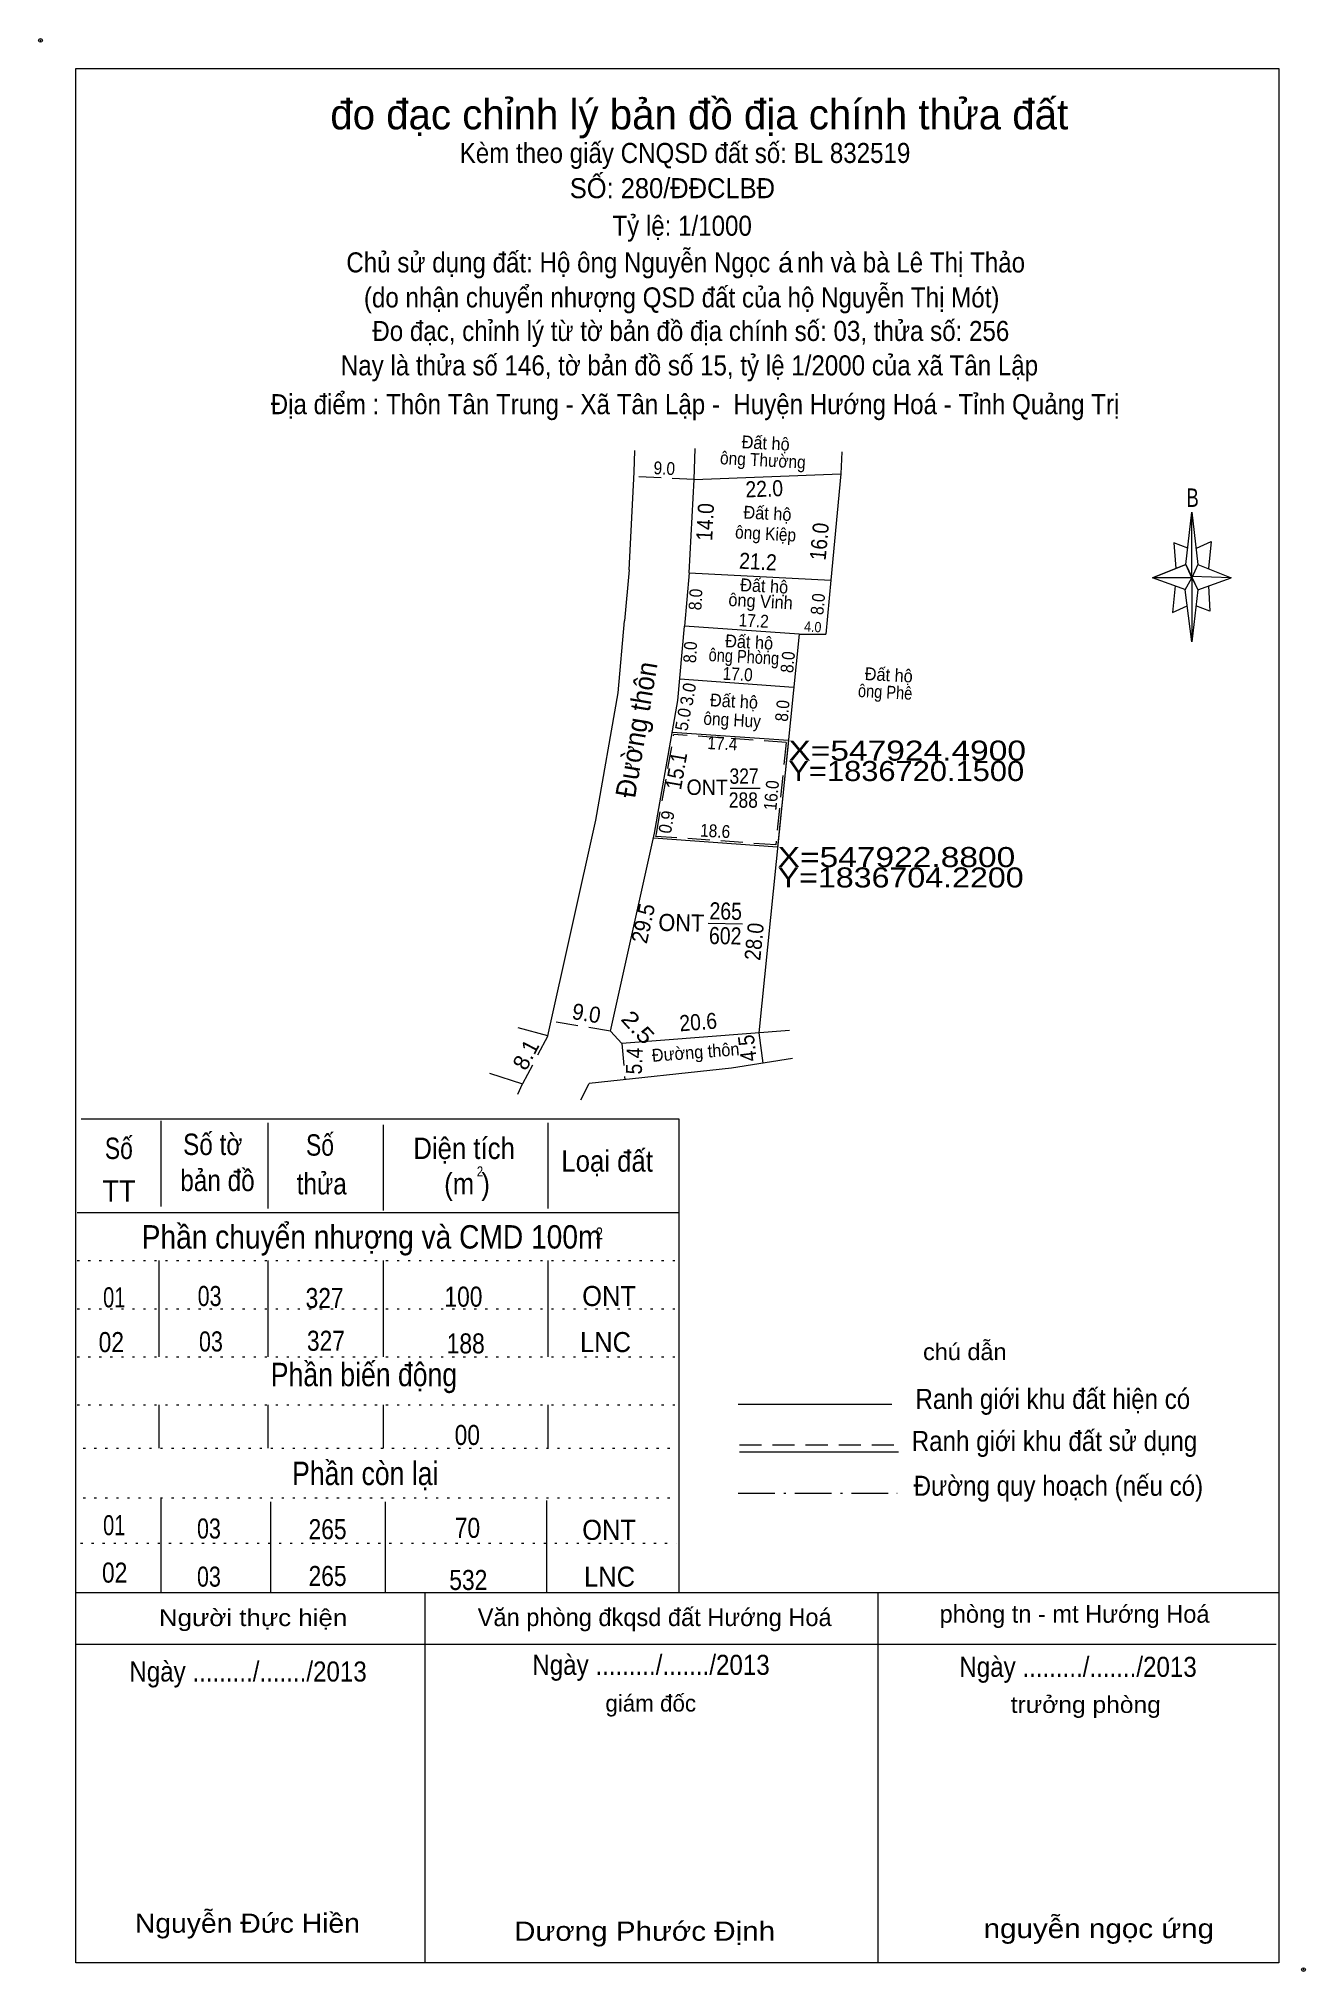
# Model space of a CAD drawing. Header units: centimetres. Extents: x 547812 to 548002, y 1836536 to 1836825.
import ezdxf
from ezdxf.enums import TextEntityAlignment as Align

# ---------------------------------------------------------------- set-up
doc = ezdxf.new("R2010")
doc.units = ezdxf.units.CM
doc.header["$LTSCALE"] = 1.1
doc.header["$PDMODE"] = 32
doc.header["$PDSIZE"] = 0.55
for name, pattern in [('DOT_DASHED', [7.7, 5, -1.2, 0.3, -1.2]), ('DOTTED', [1.5, 0.3, -1.2]), ('MEDIUM_DASHED', [4.5, 3, -1.5])]:
    doc.linetypes.add(name, pattern=pattern)
for name, color, linetype, lineweight in [('1', 7, 'DOTTED', 13), ('2', 7, 'Continuous', 13), ('5', 7, 'Continuous', 13)]:
    doc.layers.add(name, color=color, linetype=linetype, lineweight=lineweight)

msp = doc.modelspace()

# ---------------------------------------------------------------- linework, layer by layer
at = {"layer": '1', "linetype": 'Continuous'}
for p, q in [((547924.49, 1836720.15), (547922.88, 1836704.22)), ((547818.07, 1836649.53), (547908.07, 1836649.53))]:
    msp.add_line(p, q, dxfattribs=at)
at = {"layer": '1'}
for p, q in [((547818.07, 1836642.33), (547908.07, 1836642.33)), ((547818.07, 1836635.13), (547908.07, 1836635.13)), ((547818.07, 1836635.13), (547908.07, 1836635.13)), ((547818.07, 1836627.93), (547908.07, 1836627.93)), ((547818.07, 1836627.93), (547908.07, 1836627.93)), ((547818.07, 1836620.73), (547908.07, 1836620.73)), ((547818.07, 1836620.73), (547908.07, 1836620.73)), ((547818.97, 1836614.23), (547908.07, 1836614.23)), ((547818.97, 1836614.23), (547908.07, 1836614.23)), ((547818.97, 1836606.83), (547908.07, 1836606.83)), ((547818.57, 1836600.03), (547907.67, 1836600.03))]:
    msp.add_line(p, q, dxfattribs=at)
at = {"layer": '2'}
for p, q in [((547910.37, 1836759.24), (547910.54, 1836763.86)), ((547932.46, 1836763.37), (547932.35, 1836760.07)), ((547932.35, 1836760.07), (547930.85, 1836744.14)), ((547900.65, 1836745.72), (547899.97, 1836738.09)), ((547909.64, 1836745.27), (547908.93, 1836737.29)), ((547899, 1836727.31), (547899.97, 1836738.09)), ((547926.09, 1836736.07), (547908.93, 1836737.29)), ((547926.09, 1836736.07), (547920.08, 1836676.39)), ((547926.09, 1836736.07), (547930.09, 1836736.09)), ((547925.27, 1836728.11), (547908.22, 1836729.32)), ((547895.66, 1836708.24), (547899, 1836727.31)), ((547924.49, 1836720.15), (547907.1, 1836721.38)), ((547915.79, 1836713.03), (547920.25, 1836713.03)), ((547888.5, 1836675.98), (547895.66, 1836708.24)), ((547922.88, 1836704.22), (547904.28, 1836705.54)), ((547912.5, 1836692.83), (547917.64, 1836692.74)), ((547888.5, 1836675.98), (547884.07, 1836677.14)), ((547897.87, 1836676.66), (547899.56, 1836674.82)), ((547924.65, 1836676.74), (547899.56, 1836674.82)), ((547920.08, 1836676.39), (547920.65, 1836671.87)), ((547915.98, 1836671.15), (547894.66, 1836668.83)), ((547925.1, 1836672.55), (547915.98, 1836671.15)), ((547879.74, 1836670.38), (547884.71, 1836668.77)), ((547883.98, 1836667.24), (547884.71, 1836668.77)), ((547893.45, 1836666.41), (547894.66, 1836668.83))]:
    msp.add_line(p, q, dxfattribs=at)
at = {"layer": '2', "linetype": 'MEDIUM_DASHED'}
for p, q in [((547910.37, 1836759.24), (547901.38, 1836759.67)), ((547904.75, 1836706.24), (547907.35, 1836721.06)), ((547924.16, 1836719.87), (547907.35, 1836721.06)), ((547924.16, 1836719.87), (547922.61, 1836704.54)), ((547904.65, 1836705.82), (547904.74, 1836706.22)), ((547922.61, 1836704.54), (547904.65, 1836705.82)), ((547897.87, 1836676.66), (547888.98, 1836678.15)), ((547888.5, 1836675.98), (547884.71, 1836668.77)), ((547899.56, 1836674.82), (547900.02, 1836669.41))]:
    msp.add_line(p, q, dxfattribs=at)
at = {"layer": '2'}
for points in [[(547900.65, 1836745.72), (547901.41, 1836760.3), (547901.53, 1836763.56)], [(547909.64, 1836745.27), (547910.37, 1836759.24), (547932.35, 1836760.07)], [(547909.64, 1836745.27), (547930.85, 1836744.14), (547930.09, 1836736.09)], [(547897.87, 1836676.66), (547904.45, 1836706.29), (547907.93, 1836726.14), (547908.93, 1836737.29)]]:
    msp.add_lwpolyline(points, dxfattribs=at)
at = {"layer": '5'}
for p, q in [((547983.97, 1836746.53), (547984.87, 1836754.33)), ((547985.77, 1836746.53), (547990.77, 1836744.53)), ((547983.97, 1836742.73), (547978.97, 1836744.53)), ((547987.37, 1836743.33), (547987.57, 1836739.53)), ((547985.77, 1836742.73), (547984.87, 1836734.93)), ((547987.57, 1836739.53), (547985.47, 1836740.33)), ((547818.67, 1836663.53), (547908.07, 1836663.53)), ((547830.57, 1836663.23), (547830.57, 1836650.43)), ((547846.57, 1836662.93), (547846.57, 1836650.13)), ((547863.87, 1836662.63), (547863.87, 1836649.83)), ((547888.47, 1836662.93), (547888.47, 1836650.13)), ((547908.07, 1836663.53), (547908.07, 1836592.63)), ((547830.27, 1836642.33), (547830.27, 1836627.93)), ((547846.57, 1836642.33), (547846.57, 1836627.93)), ((547863.87, 1836642.33), (547863.87, 1836627.93)), ((547888.47, 1836642.33), (547888.47, 1836627.93)), ((547830.27, 1836620.73), (547830.27, 1836614.23)), ((547846.57, 1836620.73), (547846.57, 1836614.23)), ((547863.87, 1836620.73), (547863.87, 1836614.23)), ((547888.47, 1836620.73), (547888.47, 1836614.23)), ((547916.97, 1836620.83), (547939.97, 1836620.83)), ((547917.17, 1836613.73), (547940.97, 1836613.73)), ((547830.57, 1836606.83), (547830.57, 1836592.63)), ((547846.97, 1836606.23), (547846.97, 1836592.63)), ((547864.17, 1836606.23), (547864.17, 1836592.63)), ((547888.27, 1836606.43), (547888.27, 1836592.63)), ((547817.87, 1836592.63), (547997.87, 1836592.63)), ((547870.07, 1836592.63), (547870.07, 1836537.23)), ((547937.87, 1836592.63), (547937.87, 1836537.23)), ((547817.87, 1836584.93), (547997.47, 1836584.93))]:
    msp.add_line(p, q, dxfattribs=at)
at = {"layer": '5', "linetype": 'MEDIUM_DASHED'}
msp.add_line((547917.17, 1836614.73), (547940.77, 1836614.73), dxfattribs=at)
at = {"layer": '5', "linetype": 'DOT_DASHED'}
msp.add_line((547916.97, 1836607.53), (547940.77, 1836607.53), dxfattribs=at)
at = {"layer": '5'}
for points in [[(547817.87, 1836820.73), (547997.87, 1836820.73), (547997.87, 1836537.23), (547817.87, 1836537.23)], [(547984.87, 1836754.33), (547985.77, 1836746.53), (547984.87, 1836744.53)], [(547984.87, 1836744.53), (547978.97, 1836744.53), (547983.97, 1836746.53), (547985.77, 1836742.73), (547990.77, 1836744.53), (547984.87, 1836744.73)], [(547984.87, 1836744.53), (547984.87, 1836734.93), (547983.87, 1836742.73)]]:
    msp.add_lwpolyline(points, close=True, dxfattribs=at)
for points in [[(547984.27, 1836748.93), (547982.17, 1836749.73), (547982.47, 1836745.93)], [(547985.57, 1836748.93), (547987.77, 1836749.93), (547987.37, 1836745.93)], [(547984.87, 1836744.53), (547983.97, 1836746.53), (547978.97, 1836744.53)], [(547982.37, 1836743.33), (547981.97, 1836739.33), (547984.17, 1836740.33)], [(547984.87, 1836744.53), (547985.77, 1836742.73), (547990.77, 1836744.53)]]:
    msp.add_lwpolyline(points, dxfattribs=at)
for p in [(547812.57, 1836824.93), (548001.57, 1836536.23)]:
    msp.add_point(p, dxfattribs=at)

# ---------------------------------------------------------------- texts
at = {"layer": '1'}
for s, width, p in [('X=547924.4900', 1.25, (547924.49, 1836717.15)), ('Y=1836720.1500', 1.15, (547924.49, 1836714.1)), ('X=547922.8800', 1.25, (547922.88, 1836701.22)), ('Y=1836704.2200', 1.2, (547922.88, 1836698.17))]:
    msp.add_text(s, height=3, dxfattribs=dict(at, width=width)).set_placement(p)
for s, height, width, p in [('2', 1.5, 0.85, (547878.335, 1836654.93)), ('01', 3, 0.75, (547823.61, 1836635.33)), ('03', 3, 0.8, (547837.875, 1836635.53)), ('327', 3, 0.85, (547855.085, 1836635.23)), ('100', 3, 0.85, (547875.86, 1836635.43)), ('ONT', 3, 0.95, (547897.655, 1836635.53)), ('02', 3, 0.85, (547823.17, 1836628.63)), ('03', 3, 0.8, (547838.075, 1836628.73)), ('327', 3, 0.85, (547855.285, 1836628.83)), ('188', 3, 0.85, (547876.205, 1836628.43)), ('LNC', 3, 0.95, (547897.125, 1836628.63)), ('00', 3, 0.85, (547876.44, 1836614.73)), ('01', 3, 0.75, (547823.61, 1836601.23)), ('03', 3, 0.8, (547837.775, 1836600.73)), ('265', 3, 0.85, (547855.53, 1836600.63)), ('70', 3, 0.85, (547876.46, 1836600.83)), ('ONT', 3, 0.95, (547897.655, 1836600.53)), ('02', 3, 0.85, (547823.67, 1836594.13)), ('03', 3, 0.8, (547837.775, 1836593.53)), ('265', 3, 0.85, (547855.53, 1836593.63)), ('532', 3, 0.85, (547876.59, 1836593.03)), ('LNC', 3, 0.95, (547897.725, 1836593.53))]:
    msp.add_text(s, height=height, dxfattribs=dict(at, width=width)).set_placement(p, align=Align.CENTER)
at = {"layer": '2'}
for s, height, rotation, width, p in [('Đất hộ', 1.92, 356.95, 0.95, (547921.039, 1836763.729)), ('9.0', 1.92, 357.262, 0.9, (547905.879, 1836759.954)), ('ông Thường', 1.92, 356.95, 0.9, (547920.624, 1836761.186)), ('22.0', 2.4, 2.163, 0.9, (547920.92, 1836756.644)), ('14.0', 2.4, 87.009, 0.9, (547913.225, 1836752.817)), ('Đất hộ', 1.92, 356.95, 0.95, (547921.309, 1836753.209)), ('ông Kiệp', 1.92, 356.95, 0.9, (547921.029, 1836750.182)), ('16.0', 2.4, 84.621, 0.9, (547930.314, 1836749.838)), ('21.2', 2.4, 356.95, 0.9, (547919.876, 1836745.743)), ('Đất hộ', 1.92, 356.95, 0.95, (547920.819, 1836742.339)), ('8.0', 1.92, 87.009, 0.9, (547911.543, 1836741.225)), ('ông Vinh', 1.92, 356.95, 0.95, (547920.279, 1836740.057)), ('8.0', 1.92, 84.621, 0.9, (547929.852, 1836740.495)), ('17.2', 1.92, 356.95, 0.9, (547919.254, 1836737.143)), ('4.0', 1.54, 356.95, 0.9, (547928.099, 1836736.412)), ('8.0', 1.92, 87.009, 0.9, (547910.743, 1836733.335)), ('Đất hộ', 1.92, 356.95, 0.95, (547918.569, 1836733.949)), ('Đường thôn', 3, 80.492, 0.95, (547903.23, 1836721.542)), ('ông Phòng', 1.92, 356.95, 0.85, (547917.784, 1836731.773)), ('8.0', 1.92, 84.621, 0.9, (547925.342, 1836731.815)), ('17.0', 1.92, 356.95, 0.9, (547916.854, 1836729.142)), ('Đất hộ', 1.92, 356.95, 0.95, (547939.459, 1836729.029)), ('3.0', 1.92, 80.056, 0.95, (547910.414, 1836726.929)), ('Đất hộ', 1.92, 356.95, 0.95, (547916.299, 1836725.099)), ('8.0', 1.92, 84.621, 0.9, (547924.532, 1836724.525)), ('ông Phê', 1.92, 356.95, 0.85, (547938.919, 1836726.473)), ('5.0', 1.92, 80.056, 0.95, (547909.674, 1836723.169)), ('ông Huy', 1.92, 356.95, 0.9, (547916.024, 1836722.307)), ('17.4', 1.92, 356.95, 0.9, (547914.564, 1836718.772)), ('15.1', 2.4, 80.056, 0.9, (547908.89, 1836715.428)), ('16.0', 1.92, 84.621, 0.9, (547922.891, 1836711.875)), ('0.9', 1.92, 80.056, 0.95, (547907.192, 1836707.794)), ('18.6', 1.92, 356.95, 0.9, (547913.484, 1836705.673)), ('29.5', 2.4, 77.479, 0.95, (547903.924, 1836692.545)), ('265', 2.56, 358.992, 0.85, (547915.087, 1836693.357)), ('602', 2.56, 358.992, 0.85, (547915.012, 1836689.666)), ('28.0', 2.4, 84.249, 0.9, (547920.553, 1836689.955)), ('9.0', 2.4, 350.485, 0.95, (547894.072, 1836678.159)), ('2.5', 2.4, 312.567, 1.2, (547901.09, 1836676.422)), ('20.6', 2.4, 4.376, 0.9, (547911.078, 1836676.843)), ('5.4', 2.4, 88.017, 0.9, (547902.618, 1836672.163)), ('Đường thôn', 1.92, 4.376, 0.95, (547910.672, 1836672.57)), ('4.5', 2.4, 97.187, 0.9, (547919.537, 1836674.26))]:
    msp.add_text(s, height=height, rotation=rotation, dxfattribs=dict(at, width=width)).set_placement(p, align=Align.CENTER)
at = {"layer": '2', "width": 0.85}
for s, p in [('327', (547917.855, 1836713.69)), ('288', (547917.745, 1836710.1))]:
    msp.add_text(s, height=2.3, dxfattribs=at).set_placement(p, align=Align.CENTER)
at = {"layer": '2', "width": 0.95}
msp.add_text('ONT', height=2.304, dxfattribs=at).set_placement((547915.42, 1836712.02), align=Align.RIGHT)
msp.add_text('ONT', height=2.56, rotation=358.992, dxfattribs=at).set_placement((547911.875, 1836691.55), align=Align.RIGHT)
at = {"layer": '2'}
msp.add_text('8.1', height=2.4, rotation=62.271, dxfattribs=at).set_placement((547886.264, 1836672.587), align=Align.CENTER)
at = {"layer": '5'}
for s, height, p in [('đo đạc chỉnh lý bản đồ địa chính thửa đất', 4.5, (547911.15, 1836811.63)), ('á', 3, (547924.08, 1836790.21)), ('Văn phòng đkqsd đất Hướng Hoá ', 2.64, (547904.97, 1836587.63)), ('phòng tn - mt Hướng Hoá ', 2.64, (547967.8, 1836588.13)), ('giám đốc', 2.5, (547903.89, 1836574.83))]:
    msp.add_text(s, height=height, dxfattribs=at).set_placement(p, align=Align.CENTER)
for s, height, width, p in [('Kèm theo giấy CNQSD đất số: BL 832519', 3, 0.9, (547909.02, 1836806.6)), ('SỐ: 280/ĐĐCLBĐ', 3, 0.95, (547907.13, 1836801.33)), ('Tỷ lệ: 1/1000', 3, 0.9, (547908.585, 1836795.71)), ('Chủ sử dụng đất: Hộ ông Nguyễn Ngọc    nh và bà Lê Thị Thảo', 3, 0.9, (547909.12, 1836790.22)), ('(do nhận chuyển nhượng QSD đất của hộ Nguyễn Thị Mót)', 3, 0.9, (547908.515, 1836784.98)), ('Đo đạc, chỉnh lý từ tờ bản đồ địa chính số: 03, thửa số: 256', 3, 0.9, (547909.885, 1836779.96)), ('Nay là thửa số 146, tờ bản đồ số 15, tỷ lệ 1/2000 của xã Tân Lập', 3, 0.9, (547909.685, 1836774.81)), ('Địa điểm : Thôn Tân Trung - Xã Tân Lập -  Huyện Hướng Hoá - Tỉnh Quảng Trị ', 3, 0.9, (547911.015, 1836769)), ('B', 2.756, 0.75, (547984.97, 1836755.13)), ('Số', 3.2, 0.8, (547824.295, 1836657.53)), ('Số tờ', 3.2, 0.85, (547838.335, 1836658.13)), ('Số', 3.2, 0.8, (547854.395, 1836658.03)), ('Diện tích', 3.2, 0.9, (547875.96, 1836657.53)), ('Loại đất', 3.2, 0.9, (547897.365, 1836655.63)), ('TT', 3.2, 0.95, (547824.335, 1836651.13)), ('bản đồ', 3.2, 0.85, (547839.055, 1836652.73)), ('thửa', 3.2, 0.85, (547854.655, 1836652.23)), ('(m )', 3.2, 0.9, (547876.4, 1836652.23)), ('Phần chuyển nhượng và CMD 100m', 3.5, 0.9, (547862.11, 1836644.13)), ('2', 1.792, 0.8, (547896.205, 1836645.5)), ('chú dẫn', 2.5, 1.05, (547950.885, 1836627.43)), ('Phần biến động', 3.5, 0.85, (547860.975, 1836623.53)), ('Ranh giới khu đất hiện có ', 3, 0.9, (547964.56, 1836620.13)), ('Ranh giới khu đất sử dụng', 3, 0.9, (547964.31, 1836613.83)), ('Phần còn lại ', 3.5, 0.85, (547861.72, 1836608.73)), ('Đường quy hoạch (nếu có)', 3, 0.9, (547964.89, 1836607.13)), ('Người thực hiện', 2.519, 1.15, (547844.38, 1836587.63)), ('Ngày ........./......./2013', 3, 0.9, (547843.63, 1836579.33)), ('Ngày ........./......./2013', 3, 0.9, (547903.93, 1836580.33)), ('Ngày ........./......./2013', 3, 0.9, (547967.83, 1836580.03)), ('trưởng phòng', 2.5, 1.1, (547968.99, 1836574.63)), ('Nguyễn Đức Hiền', 2.88, 1.1, (547843.53, 1836541.73)), ('nguyễn ngọc ứng', 2.88, 1.15, (547970.94, 1836540.93)), ('Dương Phước Định', 2.88, 1.15, (547902.97, 1836540.53))]:
    msp.add_text(s, height=height, dxfattribs=dict(at, width=width)).set_placement(p, align=Align.CENTER)

doc.saveas('drawing.dxf')
